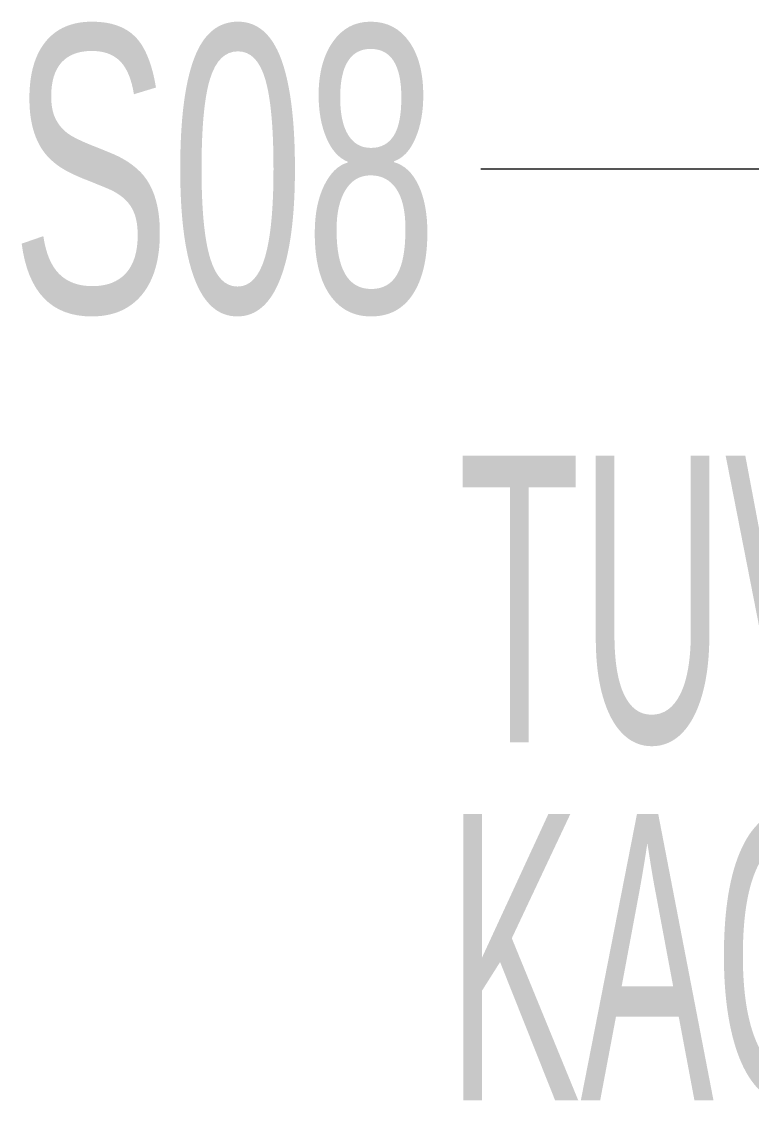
# Model space of a CAD drawing. Header units: centimetres. Extents: x 5488 to 20269, y -31398 to -19684.
# Drawn here: x 18612.19 to 18622.38, y -22383.34 to -22368.23 of the extents above; entities that cross this region are included whole.
import ezdxf
from ezdxf import colors
from ezdxf.entities.mleader import LeaderData, LeaderLine
from ezdxf.math import Vec2, Vec3

# ---------------------------------------------------------------- set-up
doc = ezdxf.new("R2010")
doc.units = ezdxf.units.CM
doc.layers.add('xxx_Auto_Kaplama_Ahşap', color=34, linetype='Continuous', lineweight=0)
doc.layers.add('xxx_Auto_SIGN_GENERAL', color=51, linetype='Continuous', lineweight=0)
doc.styles.add('AUTOBAN', font='')
doc.styles.add('ROMANS', font='romans')
doc.styles.get('AUTOBAN').set_extended_font_data('Helvetica Normal Tr')

# ---------------------------------------------------------------- blocks, each defined once
blk = doc.blocks.new('_DotSmall')
at = {"color": 0, "linetype": 'ByBlock', "const_width": 0.5}
blk.add_lwpolyline([(-0.0625, 0, 1), (0.0625, 0, 1)], format="xyb", close=True, dxfattribs=at)
blk = doc.blocks.new('A$C1e03b758')
at = {"layer": 'xxx_Auto_SIGN_GENERAL', "color": 12, "insert": (-1.631, 74.019), "char_height": 4, "attachment_point": 5, "line_spacing_factor": 0.75, "style": 'ROMANS'}
blk.add_mtext_dynamic_manual_height_columns('{\\fArial|b0|i0|c162|p34;\\W0.5;TUVALET\\P KAĞITLIĞI}', width=26.80398, gutter_width=20, heights=[0], dxfattribs=at)
at = {"layer": 'xxx_Auto_SIGN_GENERAL', "color": 12}
ml = blk.add_multileader_mtext('Standard', dxfattribs=at)
ml.set_content('{\\W0.6;S08}', color=12, style='AUTOBAN')
ml.set_leader_properties()
ml.set_arrow_properties(name='DOTSMALL')
ml.build(insert=Vec2(0, 0))
ml.multileader.update_dxf_attribs({"has_text_frame": 1, "dogleg_length": 2.045, "arrow_head_size": 3})
ctx = ml.context
ctx.base_point, ctx.arrow_head_size, ctx.landing_gap_size, ctx.plane_origin = Vec3(-14.975, 82.55), 3, 0.6, Vec3(-37.568, 165.244)
ctx.text_align_type = 2
notes = []
notes.append((ctx, [(1, (1, 1, 0), (7.397, 82.55), (-1, 0), 15, [(0, [(7.397, 71.05)], 0, [])])]))
ctx.mtext.insert, ctx.mtext.width, ctx.mtext.defined_height, ctx.mtext.alignment, ctx.mtext.flow_direction = Vec3(-8.203, 84.55), 4.20155, 4.28, 3, 5
for ctx, leaders in notes:
    for number, flags, end, landing, length, lines in leaders:
        leader = LeaderData()
        leader.index, (leader.has_last_leader_line, leader.has_dogleg_vector, leader.attachment_direction) = number, flags
        leader.last_leader_point, leader.dogleg_vector, leader.dogleg_length = Vec3(end), Vec3(landing), length
        for number, points, colour, breaks in lines:
            line = LeaderLine()
            line.index, line.vertices, line.color, line.breaks = number, Vec3.list(points), colors.encode_raw_color(colour), breaks
            leader.lines.append(line)
        ctx.leaders.append(leader)

msp = doc.modelspace()

# ---------------------------------------------------------------- block references
at = {"layer": 'xxx_Auto_Kaplama_Ahşap'}
msp.add_blockref('A$C1e03b758', (18626.203, -22452.835), dxfattribs=at)

doc.saveas('drawing.dxf')
